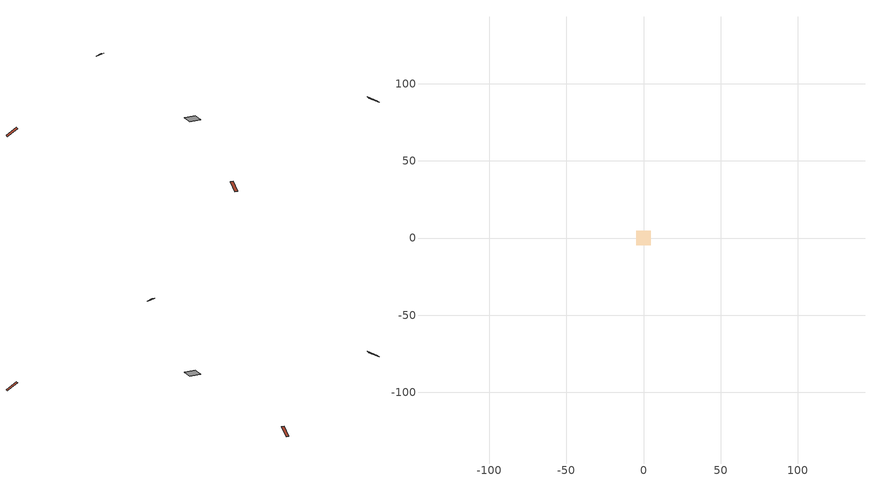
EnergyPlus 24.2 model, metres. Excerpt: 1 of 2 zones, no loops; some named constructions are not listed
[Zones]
attic - vented
 floor to conditioned space (Floor4 construction Reversed): -4.66,-4.66 -4.66,4.66 4.66,4.66 4.66,-4.66 z5.07
 roof outside (Roof2 construction): -14.5,143.6,5.07 -14.5,134.93,10.12 -11.99,134.93,10.12 -11.99,143.6,5.07; -28.95,-143.6,5.07 -28.95,-134.93,10.12 -31.46,-134.93,10.12 -31.46,-143.6,5.07; -143.6,28.95,5.07 -134.93,28.95,10.12 -134.93,31.46,10.12 -143.6,31.46,5.07; 143.6,-28.95,5.07 134.93,-28.95,10.12 134.93,-31.46,10.12 143.6,-31.46,5.07
[Schedule:Day:Interval]
interior lighting schedule day 7: No, 01:00, 0.08, 04:00, 0.0666667, 05:00, 0.0733333, 06:00, 0.12, 07:00, 0.2, 08:00, 0.253333, 10:00, 0.273333, 11:00, 0.26, 12:00, 0.246667, 13:00, 0.24, 14:00, 0.233333, 15:00, 0.246667, 16:00, 0.273333, 17:00, 0.333333, 18:00, 0.433333, 19:00, 0.573333, 20:00, 0.706667, 21:00, 0.733333, 22:00, 0.526667, 23:00, 0.266667, 24:00, 0.12
interior lighting schedule day 8: No, 01:00, 0.0890909, 04:00, 0.0742424, 05:00, 0.0816667, 06:00, 0.133636, 07:00, 0.222727, 08:00, 0.282121, 10:00, 0.304394, 11:00, 0.289545, 12:00, 0.274697, 13:00, 0.267273, 14:00, 0.259848, 15:00, 0.274697, 16:00, 0.304394, 17:00, 0.371212, 18:00, 0.482576, 19:00, 0.638485, 20:00, 0.78697, 21:00, 0.816667, 22:00, 0.586515, 23:00, 0.29697, 24:00, 0.133636
interior lighting schedule day 9: No, 01:00, 0.0972727, 04:00, 0.0810606, 05:00, 0.0891667, 06:00, 0.145909, 07:00, 0.243182, 08:00, 0.30803, 10:00, 0.332348, 11:00, 0.316136, 12:00, 0.299924, 13:00, 0.291818, 14:00, 0.283712, 15:00, 0.299924, 16:00, 0.332348, 17:00, 0.405303, 18:00, 0.526894, 19:00, 0.697121, 20:00, 0.859242, 21:00, 0.891667, 22:00, 0.640379, 23:00, 0.324242, 24:00, 0.145909
interior lighting schedule day 10: No, 01:00, 0.105455, 04:00, 0.0878788, 05:00, 0.0966667, 06:00, 0.158182, 07:00, 0.263636, 08:00, 0.333939, 10:00, 0.360303, 11:00, 0.342727, 12:00, 0.325152, 13:00, 0.316364, 14:00, 0.307576, 15:00, 0.325152, 16:00, 0.360303, 17:00, 0.439394, 18:00, 0.571212, 19:00, 0.755758, 20:00, 0.931515, 21:00, 0.966667, 22:00, 0.694242, 23:00, 0.351515, 24:00, 0.158182
interior lighting schedule day 11: No, 01:00, 0.109091, 04:00, 0.0909091, 05:00, 0.1, 06:00, 0.163636, 07:00, 0.272727, 08:00, 0.345455, 10:00, 0.372727, 11:00, 0.354545, 12:00, 0.336364, 13:00, 0.327273, 14:00, 0.318182, 15:00, 0.336364, 16:00, 0.372727, 17:00, 0.454545, 18:00, 0.590909, 19:00, 0.781818, 20:00, 0.963636, 21:00, 1, 22:00, 0.718182, 23:00, 0.363636, 24:00, 0.163636
interior lighting schedule default day; occupants schedule default day; clothes dryer schedule default day; cooking range schedule default day; mech vent range fan 0 schedule default day; misc plug loads schedule default day; general water use schedule default day; clothes dryer exhaust 0 schedule default day; cooling season schedule day; cooling season schedule day 2; cooling season schedule default day; exterior lighting schedule default day; natural vent schedule default day: No, 24:00, 0
occupants schedule day: No, 05:00, 0.426829, 06:00, 0.719512, 07:00, 1, 08:00, 0.670732, 09:00, 0.329268, 14:00, 0.170732, 15:00, 0.231707, 16:00, 0.329268, 17:00, 0.5, 18:00, 0.670732, 19:00, 0.829268, 21:00, 1, 22:00, 0.853659, 23:00, 0.646341, 24:00, 0.426829
clothes dryer schedule day; clothes dryer exhaust 0 schedule day: No, 01:00, 0.123457, 02:00, 0.0740741, 03:00, 0.0493827, 04:00, 0.0246914, 05:00, 0.0493827, 06:00, 0.0740741, 07:00, 0.197531, 08:00, 0.395062, 09:00, 0.592593, 10:00, 0.839506, 11:00, 0.962963, 12:00, 1, 13:00, 0.91358, 14:00, 0.82716, 15:00, 0.716049, 16:00, 0.753086, 17:00, 0.679012, 18:00, 0.666667, 20:00, 0.62963, 21:00, 0.641975, 22:00, 0.666667, 23:00, 0.54321, 24:00, 0.296296
cooking range schedule day: No, 05:00, 0.0597015, 06:00, 0.11194, 07:00, 0.171642, 08:00, 0.291045, 11:00, 0.343284, 12:00, 0.402985, 13:00, 0.462687, 14:00, 0.343284, 15:00, 0.291045, 16:00, 0.402985, 17:00, 0.567164, 18:00, 1, 19:00, 0.850746, 20:00, 0.432836, 21:00, 0.291045, 22:00, 0.231343, 23:00, 0.171642, 24:00, 0.11194
mech vent range fan 0 schedule day: No, 18:00, 0, 19:00, 1, 20:00, 0.2, 24:00, 0
misc plug loads schedule day: No, 06:00, 0.705882, 07:00, 0.745098, 08:00, 0.803922, 15:00, 0.823529, 16:00, 0.862745, 17:00, 0.921569, 18:00, 0.980392, 19:00, 1, 20:00, 0.980392, 21:00, 0.941176, 22:00, 0.862745, 23:00, 0.784314, 24:00, 0.72549
general water use schedule day: No, 01:00, 0.315068, 03:00, 0.287671, 04:00, 0.342466, 05:00, 0.369863, 06:00, 0.520548, 07:00, 0.60274, 08:00, 0.534247, 10:00, 0.506849, 11:00, 0.465753, 14:00, 0.479452, 15:00, 0.534247, 16:00, 0.589041, 17:00, 0.69863, 18:00, 0.876712, 19:00, 0.890411, 20:00, 0.986301, 21:00, 1, 22:00, 0.863014, 23:00, 0.616438, 24:00, 0.465753
cooling season schedule day 1: No, 24:00, 1
exterior lighting schedule day: No, 01:00, 0.566667, 03:00, 0.524167, 05:00, 0.495833, 06:00, 0.5525, 07:00, 0.623333, 08:00, 0.580833, 09:00, 0.439167, 10:00, 0.354167, 12:00, 0.34, 13:00, 0.354167, 14:00, 0.396667, 15:00, 0.425, 16:00, 0.495833, 17:00, 0.623333, 18:00, 0.793333, 19:00, 0.906667, 20:00, 0.963333, 21:00, 0.991667, 22:00, 0.920833, 23:00, 0.793333, 24:00, 0.665833
exterior lighting schedule day 1: No, 01:00, 0.528571, 03:00, 0.488929, 05:00, 0.4625, 06:00, 0.515357, 07:00, 0.581429, 08:00, 0.541786, 09:00, 0.409643, 10:00, 0.330357, 12:00, 0.317143, 13:00, 0.330357, 14:00, 0.37, 15:00, 0.396429, 16:00, 0.4625, 17:00, 0.581429, 18:00, 0.74, 19:00, 0.845714, 20:00, 0.898571, 21:00, 0.925, 22:00, 0.858929, 23:00, 0.74, 24:00, 0.621071
exterior lighting schedule day 10: No, 01:00, 0.552381, 03:00, 0.510952, 05:00, 0.483333, 06:00, 0.538571, 07:00, 0.607619, 08:00, 0.56619, 09:00, 0.428095, 10:00, 0.345238, 12:00, 0.331429, 13:00, 0.345238, 14:00, 0.386667, 15:00, 0.414286, 16:00, 0.483333, 17:00, 0.607619, 18:00, 0.773333, 19:00, 0.88381, 20:00, 0.939048, 21:00, 0.966667, 22:00, 0.897619, 23:00, 0.773333, 24:00, 0.649048
exterior lighting schedule day 11: No, 01:00, 0.571429, 03:00, 0.528571, 05:00, 0.5, 06:00, 0.557143, 07:00, 0.628571, 08:00, 0.585714, 09:00, 0.442857, 10:00, 0.357143, 12:00, 0.342857, 13:00, 0.357143, 14:00, 0.4, 15:00, 0.428571, 16:00, 0.5, 17:00, 0.628571, 18:00, 0.8, 19:00, 0.914286, 20:00, 0.971429, 21:00, 1, 22:00, 0.928571, 23:00, 0.8, 24:00, 0.671429
exterior lighting schedule day 2: No, 01:00, 0.485714, 03:00, 0.449286, 05:00, 0.425, 06:00, 0.473571, 07:00, 0.534286, 08:00, 0.497857, 09:00, 0.376429, 10:00, 0.303571, 12:00, 0.291429, 13:00, 0.303571, 14:00, 0.34, 15:00, 0.364286, 16:00, 0.425, 17:00, 0.534286, 18:00, 0.68, 19:00, 0.777143, 20:00, 0.825714, 21:00, 0.85, 22:00, 0.789286, 23:00, 0.68, 24:00, 0.570714
exterior lighting schedule day 3: No, 01:00, 0.442857, 03:00, 0.409643, 05:00, 0.3875, 06:00, 0.431786, 07:00, 0.487143, 08:00, 0.453929, 09:00, 0.343214, 10:00, 0.276786, 12:00, 0.265714, 13:00, 0.276786, 14:00, 0.31, 15:00, 0.332143, 16:00, 0.3875, 17:00, 0.487143, 18:00, 0.62, 19:00, 0.708571, 20:00, 0.752857, 21:00, 0.775, 22:00, 0.719643, 23:00, 0.62, 24:00, 0.520357
exterior lighting schedule day 4: No, 01:00, 0.4, 03:00, 0.37, 05:00, 0.35, 06:00, 0.39, 07:00, 0.44, 08:00, 0.41, 09:00, 0.31, 10:00, 0.25, 12:00, 0.24, 13:00, 0.25, 14:00, 0.28, 15:00, 0.3, 16:00, 0.35, 17:00, 0.44, 18:00, 0.56, 19:00, 0.64, 20:00, 0.68, 21:00, 0.7, 22:00, 0.65, 23:00, 0.56, 24:00, 0.47
exterior lighting schedule day 5: No, 01:00, 0.380952, 03:00, 0.352381, 05:00, 0.333333, 06:00, 0.371429, 07:00, 0.419048, 08:00, 0.390476, 09:00, 0.295238, 10:00, 0.238095, 12:00, 0.228571, 13:00, 0.238095, 14:00, 0.266667, 15:00, 0.285714, 16:00, 0.333333, 17:00, 0.419048, 18:00, 0.533333, 19:00, 0.609524, 20:00, 0.647619, 21:00, 0.666667, 22:00, 0.619048, 23:00, 0.533333, 24:00, 0.447619
exterior lighting schedule day 6: No, 01:00, 0.390476, 03:00, 0.36119, 05:00, 0.341667, 06:00, 0.380714, 07:00, 0.429524, 08:00, 0.400238, 09:00, 0.302619, 10:00, 0.244048, 12:00, 0.234286, 13:00, 0.244048, 14:00, 0.273333, 15:00, 0.292857, 16:00, 0.341667, 17:00, 0.429524, 18:00, 0.546667, 19:00, 0.624762, 20:00, 0.66381, 21:00, 0.683333, 22:00, 0.634524, 23:00, 0.546667, 24:00, 0.45881
exterior lighting schedule day 7: No, 01:00, 0.419048, 03:00, 0.387619, 05:00, 0.366667, 06:00, 0.408571, 07:00, 0.460952, 08:00, 0.429524, 09:00, 0.324762, 10:00, 0.261905, 12:00, 0.251429, 13:00, 0.261905, 14:00, 0.293333, 15:00, 0.314286, 16:00, 0.366667, 17:00, 0.460952, 18:00, 0.586667, 19:00, 0.670476, 20:00, 0.712381, 21:00, 0.733333, 22:00, 0.680952, 23:00, 0.586667, 24:00, 0.492381
exterior lighting schedule day 8: No, 01:00, 0.466667, 03:00, 0.431667, 05:00, 0.408333, 06:00, 0.455, 07:00, 0.513333, 08:00, 0.478333, 09:00, 0.361667, 10:00, 0.291667, 12:00, 0.28, 13:00, 0.291667, 14:00, 0.326667, 15:00, 0.35, 16:00, 0.408333, 17:00, 0.513333, 18:00, 0.653333, 19:00, 0.746667, 20:00, 0.793333, 21:00, 0.816667, 22:00, 0.758333, 23:00, 0.653333, 24:00, 0.548333
exterior lighting schedule day 9: No, 01:00, 0.509524, 03:00, 0.47131, 05:00, 0.445833, 06:00, 0.496786, 07:00, 0.560476, 08:00, 0.522262, 09:00, 0.394881, 10:00, 0.318452, 12:00, 0.305714, 13:00, 0.318452, 14:00, 0.356667, 15:00, 0.382143, 16:00, 0.445833, 17:00, 0.560476, 18:00, 0.713333, 19:00, 0.815238, 20:00, 0.86619, 21:00, 0.891667, 22:00, 0.827976, 23:00, 0.713333, 24:00, 0.59869
[Schedule:Week:Daily]
interior lighting schedule Week Rule - Aug5-Aug25: interior lighting schedule day 7, interior lighting schedule day 7, interior lighting schedule day 7, interior lighting schedule day 7, interior lighting schedule day 7, interior lighting schedule day 7, interior lighting schedule day 7, interior lighting schedule default day, interior lighting schedule default day, interior lighting schedule default day, interior lighting schedule default day, interior lighting schedule default day
interior lighting schedule Week Rule - Aug26-Sep1: interior lighting schedule day 7, interior lighting schedule day 7, interior lighting schedule day 7, interior lighting schedule day 7, interior lighting schedule day 7, interior lighting schedule day 7, interior lighting schedule day 8, interior lighting schedule default day, interior lighting schedule default day, interior lighting schedule default day, interior lighting schedule default day, interior lighting schedule default day
interior lighting schedule Week Rule - Sep2-Sep29: interior lighting schedule day 8, interior lighting schedule day 8, interior lighting schedule day 8, interior lighting schedule day 8, interior lighting schedule day 8, interior lighting schedule day 8, interior lighting schedule day 8, interior lighting schedule default day, interior lighting schedule default day, interior lighting schedule default day, interior lighting schedule default day, interior lighting schedule default day
interior lighting schedule Week Rule - Sep30-Oct6: interior lighting schedule day 8, interior lighting schedule day 9, interior lighting schedule day 9, interior lighting schedule day 9, interior lighting schedule day 9, interior lighting schedule day 9, interior lighting schedule day 9, interior lighting schedule default day, interior lighting schedule default day, interior lighting schedule default day, interior lighting schedule default day, interior lighting schedule default day
interior lighting schedule Week Rule - Oct7-Oct27: interior lighting schedule day 9, interior lighting schedule day 9, interior lighting schedule day 9, interior lighting schedule day 9, interior lighting schedule day 9, interior lighting schedule day 9, interior lighting schedule day 9, interior lighting schedule default day, interior lighting schedule default day, interior lighting schedule default day, interior lighting schedule default day, interior lighting schedule default day
interior lighting schedule Week Rule - Oct28-Nov3: interior lighting schedule day 9, interior lighting schedule day 9, interior lighting schedule day 9, interior lighting schedule day 9, interior lighting schedule day 10, interior lighting schedule day 10, interior lighting schedule day 10, interior lighting schedule default day, interior lighting schedule default day, interior lighting schedule default day, interior lighting schedule default day, interior lighting schedule default day
interior lighting schedule Week Rule - Nov4-Nov24: interior lighting schedule day 10, interior lighting schedule day 10, interior lighting schedule day 10, interior lighting schedule day 10, interior lighting schedule day 10, interior lighting schedule day 10, interior lighting schedule day 10, interior lighting schedule default day, interior lighting schedule default day, interior lighting schedule default day, interior lighting schedule default day, interior lighting schedule default day
interior lighting schedule Week Rule - Nov25-Dec1: interior lighting schedule day 10, interior lighting schedule day 10, interior lighting schedule day 10, interior lighting schedule day 10, interior lighting schedule day 10, interior lighting schedule day 10, interior lighting schedule day 11, interior lighting schedule default day, interior lighting schedule default day, interior lighting schedule default day, interior lighting schedule default day, interior lighting schedule default day
interior lighting schedule Week Rule - Dec2-Dec31: interior lighting schedule day 11, interior lighting schedule day 11, interior lighting schedule day 11, interior lighting schedule day 11, interior lighting schedule day 11, interior lighting schedule day 11, interior lighting schedule day 11, interior lighting schedule default day, interior lighting schedule default day, interior lighting schedule default day, interior lighting schedule default day, interior lighting schedule default day
occupants schedule Week Rule - Jan1-Dec31: occupants schedule day, occupants schedule day, occupants schedule day, occupants schedule day, occupants schedule day, occupants schedule day, occupants schedule day, occupants schedule default day, occupants schedule default day, occupants schedule default day, occupants schedule default day, occupants schedule default day
clothes dryer schedule Week Rule - Jan1-Dec31: clothes dryer schedule day, clothes dryer schedule day, clothes dryer schedule day, clothes dryer schedule day, clothes dryer schedule day, clothes dryer schedule day, clothes dryer schedule day, clothes dryer schedule default day, clothes dryer schedule default day, clothes dryer schedule default day, clothes dryer schedule default day, clothes dryer schedule default day
cooking range schedule Week Rule - Jan1-Dec31: cooking range schedule day, cooking range schedule day, cooking range schedule day, cooking range schedule day, cooking range schedule day, cooking range schedule day, cooking range schedule day, cooking range schedule default day, cooking range schedule default day, cooking range schedule default day, cooking range schedule default day, cooking range schedule default day
mech vent range fan 0 schedule Week Rule - Jan1-Dec31: mech vent range fan 0 schedule day, mech vent range fan 0 schedule day, mech vent range fan 0 schedule day, mech vent range fan 0 schedule day, mech vent range fan 0 schedule day, mech vent range fan 0 schedule day, mech vent range fan 0 schedule day, mech vent range fan 0 schedule default day, mech vent range fan 0 schedule default day, mech vent range fan 0 schedule default day, mech vent range fan 0 schedule default day, mech vent range fan 0 schedule default day
misc plug loads schedule Week Rule - Jan1-Dec31: misc plug loads schedule day, misc plug loads schedule day, misc plug loads schedule day, misc plug loads schedule day, misc plug loads schedule day, misc plug loads schedule day, misc plug loads schedule day, misc plug loads schedule default day, misc plug loads schedule default day, misc plug loads schedule default day, misc plug loads schedule default day, misc plug loads schedule default day
general water use schedule Week Rule - Jan1-Dec31: general water use schedule day, general water use schedule day, general water use schedule day, general water use schedule day, general water use schedule day, general water use schedule day, general water use schedule day, general water use schedule default day, general water use schedule default day, general water use schedule default day, general water use schedule default day, general water use schedule default day
clothes dryer exhaust 0 schedule Week Rule - Jan1-Dec31: clothes dryer exhaust 0 schedule day, clothes dryer exhaust 0 schedule day, clothes dryer exhaust 0 schedule day, clothes dryer exhaust 0 schedule day, clothes dryer exhaust 0 schedule day, clothes dryer exhaust 0 schedule day, clothes dryer exhaust 0 schedule day, clothes dryer exhaust 0 schedule default day, clothes dryer exhaust 0 schedule default day, clothes dryer exhaust 0 schedule default day, clothes dryer exhaust 0 schedule default day, clothes dryer exhaust 0 schedule default day
cooling season schedule Week Rule - Jan1-May26: cooling season schedule day, cooling season schedule day, cooling season schedule day, cooling season schedule day, cooling season schedule day, cooling season schedule day, cooling season schedule day, cooling season schedule default day, cooling season schedule default day, cooling season schedule default day, cooling season schedule default day, cooling season schedule default day
cooling season schedule Week Rule - May27-Jun2: cooling season schedule day, cooling season schedule day, cooling season schedule day, cooling season schedule day, cooling season schedule day, cooling season schedule day 1, cooling season schedule day 1, cooling season schedule default day, cooling season schedule default day, cooling season schedule default day, cooling season schedule default day, cooling season schedule default day
cooling season schedule Week Rule - Jun3-Aug25: cooling season schedule day 1, cooling season schedule day 1, cooling season schedule day 1, cooling season schedule day 1, cooling season schedule day 1, cooling season schedule day 1, cooling season schedule day 1, cooling season schedule default day, cooling season schedule default day, cooling season schedule default day, cooling season schedule default day, cooling season schedule default day
cooling season schedule Week Rule - Aug26-Sep1: cooling season schedule day 1, cooling season schedule day 1, cooling season schedule day 1, cooling season schedule day 1, cooling season schedule day 1, cooling season schedule day 1, cooling season schedule day 2, cooling season schedule default day, cooling season schedule default day, cooling season schedule default day, cooling season schedule default day, cooling season schedule default day
cooling season schedule Week Rule - Sep2-Dec31: cooling season schedule day 2, cooling season schedule day 2, cooling season schedule day 2, cooling season schedule day 2, cooling season schedule day 2, cooling season schedule day 2, cooling season schedule day 2, cooling season schedule default day, cooling season schedule default day, cooling season schedule default day, cooling season schedule default day, cooling season schedule default day
exterior lighting schedule Week Rule - Jan1-Jan27: exterior lighting schedule day, exterior lighting schedule day, exterior lighting schedule day, exterior lighting schedule day, exterior lighting schedule day, exterior lighting schedule day, exterior lighting schedule day, exterior lighting schedule default day, exterior lighting schedule default day, exterior lighting schedule default day, exterior lighting schedule default day, exterior lighting schedule default day
exterior lighting schedule Week Rule - Jan28-Feb3: exterior lighting schedule day, exterior lighting schedule day, exterior lighting schedule day, exterior lighting schedule day, exterior lighting schedule day 1, exterior lighting schedule day 1, exterior lighting schedule day 1, exterior lighting schedule default day, exterior lighting schedule default day, exterior lighting schedule default day, exterior lighting schedule default day, exterior lighting schedule default day
exterior lighting schedule Week Rule - Feb4-Feb24: exterior lighting schedule day 1, exterior lighting schedule day 1, exterior lighting schedule day 1, exterior lighting schedule day 1, exterior lighting schedule day 1, exterior lighting schedule day 1, exterior lighting schedule day 1, exterior lighting schedule default day, exterior lighting schedule default day, exterior lighting schedule default day, exterior lighting schedule default day, exterior lighting schedule default day
exterior lighting schedule Week Rule - Feb25-Mar3: exterior lighting schedule day 1, exterior lighting schedule day 1, exterior lighting schedule day 1, exterior lighting schedule day 1, exterior lighting schedule day 2, exterior lighting schedule day 2, exterior lighting schedule day 2, exterior lighting schedule default day, exterior lighting schedule default day, exterior lighting schedule default day, exterior lighting schedule default day, exterior lighting schedule default day
exterior lighting schedule Week Rule - Mar4-Mar31: exterior lighting schedule day 2, exterior lighting schedule day 2, exterior lighting schedule day 2, exterior lighting schedule day 2, exterior lighting schedule day 2, exterior lighting schedule day 2, exterior lighting schedule day 2, exterior lighting schedule default day, exterior lighting schedule default day, exterior lighting schedule default day, exterior lighting schedule default day, exterior lighting schedule default day
exterior lighting schedule Week Rule - Apr1-Apr28: exterior lighting schedule day 3, exterior lighting schedule day 3, exterior lighting schedule day 3, exterior lighting schedule day 3, exterior lighting schedule day 3, exterior lighting schedule day 3, exterior lighting schedule day 3, exterior lighting schedule default day, exterior lighting schedule default day, exterior lighting schedule default day, exterior lighting schedule default day, exterior lighting schedule default day
exterior lighting schedule Week Rule - Apr29-May5: exterior lighting schedule day 3, exterior lighting schedule day 3, exterior lighting schedule day 4, exterior lighting schedule day 4, exterior lighting schedule day 4, exterior lighting schedule day 4, exterior lighting schedule day 4, exterior lighting schedule default day, exterior lighting schedule default day, exterior lighting schedule default day, exterior lighting schedule default day, exterior lighting schedule default day
exterior lighting schedule Week Rule - May6-May26: exterior lighting schedule day 4, exterior lighting schedule day 4, exterior lighting schedule day 4, exterior lighting schedule day 4, exterior lighting schedule day 4, exterior lighting schedule day 4, exterior lighting schedule day 4, exterior lighting schedule default day, exterior lighting schedule default day, exterior lighting schedule default day, exterior lighting schedule default day, exterior lighting schedule default day
exterior lighting schedule Week Rule - May27-Jun2: exterior lighting schedule day 4, exterior lighting schedule day 4, exterior lighting schedule day 4, exterior lighting schedule day 4, exterior lighting schedule day 4, exterior lighting schedule day 5, exterior lighting schedule day 5, exterior lighting schedule default day, exterior lighting schedule default day, exterior lighting schedule default day, exterior lighting schedule default day, exterior lighting schedule default day
exterior lighting schedule Week Rule - Jun3-Jun30: exterior lighting schedule day 5, exterior lighting schedule day 5, exterior lighting schedule day 5, exterior lighting schedule day 5, exterior lighting schedule day 5, exterior lighting schedule day 5, exterior lighting schedule day 5, exterior lighting schedule default day, exterior lighting schedule default day, exterior lighting schedule default day, exterior lighting schedule default day, exterior lighting schedule default day
exterior lighting schedule Week Rule - Jul1-Jul28: exterior lighting schedule day 6, exterior lighting schedule day 6, exterior lighting schedule day 6, exterior lighting schedule day 6, exterior lighting schedule day 6, exterior lighting schedule day 6, exterior lighting schedule day 6, exterior lighting schedule default day, exterior lighting schedule default day, exterior lighting schedule default day, exterior lighting schedule default day, exterior lighting schedule default day
exterior lighting schedule Week Rule - Jul29-Aug4: exterior lighting schedule day 6, exterior lighting schedule day 6, exterior lighting schedule day 6, exterior lighting schedule day 7, exterior lighting schedule day 7, exterior lighting schedule day 7, exterior lighting schedule day 7, exterior lighting schedule default day, exterior lighting schedule default day, exterior lighting schedule default day, exterior lighting schedule default day, exterior lighting schedule default day
exterior lighting schedule Week Rule - Aug5-Aug25: exterior lighting schedule day 7, exterior lighting schedule day 7, exterior lighting schedule day 7, exterior lighting schedule day 7, exterior lighting schedule day 7, exterior lighting schedule day 7, exterior lighting schedule day 7, exterior lighting schedule default day, exterior lighting schedule default day, exterior lighting schedule default day, exterior lighting schedule default day, exterior lighting schedule default day
exterior lighting schedule Week Rule - Aug26-Sep1: exterior lighting schedule day 7, exterior lighting schedule day 7, exterior lighting schedule day 7, exterior lighting schedule day 7, exterior lighting schedule day 7, exterior lighting schedule day 7, exterior lighting schedule day 8, exterior lighting schedule default day, exterior lighting schedule default day, exterior lighting schedule default day, exterior lighting schedule default day, exterior lighting schedule default day
exterior lighting schedule Week Rule - Sep2-Sep29: exterior lighting schedule day 8, exterior lighting schedule day 8, exterior lighting schedule day 8, exterior lighting schedule day 8, exterior lighting schedule day 8, exterior lighting schedule day 8, exterior lighting schedule day 8, exterior lighting schedule default day, exterior lighting schedule default day, exterior lighting schedule default day, exterior lighting schedule default day, exterior lighting schedule default day
exterior lighting schedule Week Rule - Sep30-Oct6: exterior lighting schedule day 8, exterior lighting schedule day 9, exterior lighting schedule day 9, exterior lighting schedule day 9, exterior lighting schedule day 9, exterior lighting schedule day 9, exterior lighting schedule day 9, exterior lighting schedule default day, exterior lighting schedule default day, exterior lighting schedule default day, exterior lighting schedule default day, exterior lighting schedule default day
exterior lighting schedule Week Rule - Oct7-Oct27: exterior lighting schedule day 9, exterior lighting schedule day 9, exterior lighting schedule day 9, exterior lighting schedule day 9, exterior lighting schedule day 9, exterior lighting schedule day 9, exterior lighting schedule day 9, exterior lighting schedule default day, exterior lighting schedule default day, exterior lighting schedule default day, exterior lighting schedule default day, exterior lighting schedule default day
exterior lighting schedule Week Rule - Oct28-Nov3: exterior lighting schedule day 9, exterior lighting schedule day 9, exterior lighting schedule day 9, exterior lighting schedule day 9, exterior lighting schedule day 10, exterior lighting schedule day 10, exterior lighting schedule day 10, exterior lighting schedule default day, exterior lighting schedule default day, exterior lighting schedule default day, exterior lighting schedule default day, exterior lighting schedule default day
exterior lighting schedule Week Rule - Nov4-Nov24: exterior lighting schedule day 10, exterior lighting schedule day 10, exterior lighting schedule day 10, exterior lighting schedule day 10, exterior lighting schedule day 10, exterior lighting schedule day 10, exterior lighting schedule day 10, exterior lighting schedule default day, exterior lighting schedule default day, exterior lighting schedule default day, exterior lighting schedule default day, exterior lighting schedule default day
exterior lighting schedule Week Rule - Nov25-Dec1: exterior lighting schedule day 10, exterior lighting schedule day 10, exterior lighting schedule day 10, exterior lighting schedule day 10, exterior lighting schedule day 10, exterior lighting schedule day 10, exterior lighting schedule day 11, exterior lighting schedule default day, exterior lighting schedule default day, exterior lighting schedule default day, exterior lighting schedule default day, exterior lighting schedule default day
exterior lighting schedule Week Rule - Dec2-Dec31: exterior lighting schedule day 11, exterior lighting schedule day 11, exterior lighting schedule day 11, exterior lighting schedule day 11, exterior lighting schedule day 11, exterior lighting schedule day 11, exterior lighting schedule day 11, exterior lighting schedule default day, exterior lighting schedule default day, exterior lighting schedule default day, exterior lighting schedule default day, exterior lighting schedule default day
natural vent schedule Week Rule - Jan1-Dec31: natural vent schedule default day, natural vent schedule default day, natural vent schedule default day, natural vent schedule default day, natural vent schedule default day, natural vent schedule default day, natural vent schedule default day, natural vent schedule default day, natural vent schedule default day, natural vent schedule default day, natural vent schedule default day, natural vent schedule default day
[Schedule:Year]
clothes dryer exhaust 0 schedule: clothes dryer exhaust 0 schedule Week Rule - Jan1-Dec31, 1, 1, 12, 31
cooling season schedule: cooling season schedule Week Rule - Jan1-May26, 1, 1, 5, 26, cooling season schedule Week Rule - May27-Jun2, 5, 27, 6, 2, cooling season schedule Week Rule - Jun3-Aug25, 6, 3, 8, 25, cooling season schedule Week Rule - Aug26-Sep1, 8, 26, 9, 1, cooling season schedule Week Rule - Sep2-Dec31, 9, 2, 12, 31
natural vent schedule: natural vent schedule Week Rule - Jan1-Dec31, 1, 1, 12, 31
